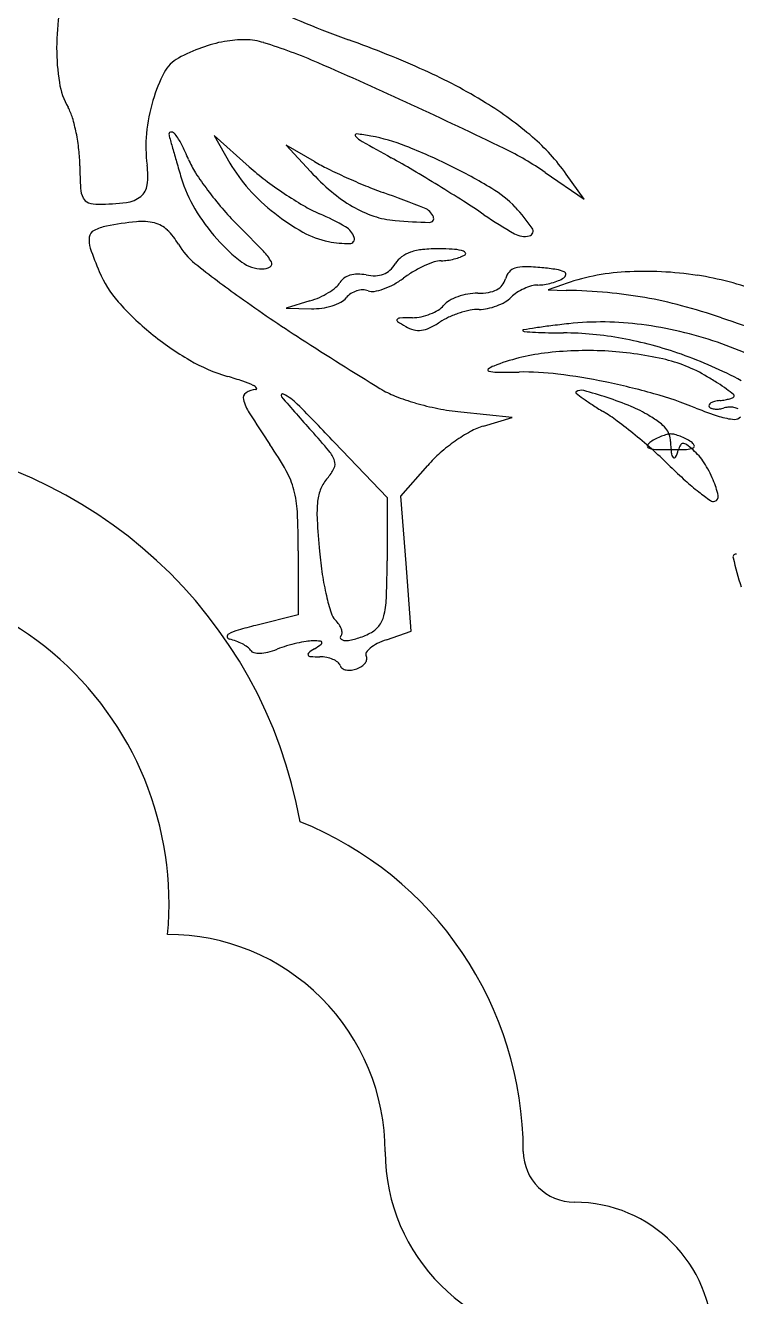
# Model space of a CAD drawing. Header units: millimetres. Extents: x 56222 to 3066687, y -650199 to -121287.
# Drawn here: x 141934.72 to 141939.87, y -185271.6 to -185262.41 of the extents above; entities that cross this region are included whole.
import ezdxf

# ---------------------------------------------------------------- set-up
doc = ezdxf.new("R2010")
doc.units = ezdxf.units.MM
doc.header["$MEASUREMENT"] = 0
doc.layers.add('$TD_AUDIT_GENERATED_(A0BDF17)', color=32, linetype='Continuous', lineweight=30)

msp = doc.modelspace()

# ---------------------------------------------------------------- linework, layer by layer
at = {"layer": '$TD_AUDIT_GENERATED_(A0BDF17)', "linetype": 'Continuous', "lineweight": 25, "ltscale": 2}
for p, q in [((141936.34, -185263.4351, 0.5173), (141936.0868, -185263.2094, 0.5173)), ((141936.0868, -185263.2094, 0.5173), (141936.201, -185263.4077, 0.5173)), ((141936.812, -185263.3965, 0.5173), (141936.6075, -185263.2774, 0.5173)), ((141936.6075, -185263.2774, 0.5173), (141936.7828, -185263.4678, 0.5173)), ((141938.4825, -185263.4757, 0.5173), (141938.7641, -185263.6695, 0.5173)), ((141938.7641, -185263.6695, 0.5173), (141938.6344, -185263.4873, 0.5173)), ((141938.6066, -185264.2879, 0.5173), (141938.5038, -185264.3252, 0.5173)), ((141938.5038, -185264.3252, 0.5173), (141938.6334, -185264.3282, 0.5173)), ((141936.7793, -185264.4046, 0.5173), (141936.6074, -185264.4559, 0.5173)), ((141936.6074, -185264.4559, 0.5173), (141936.7902, -185264.4609, 0.5173)), ((141938.2439, -185265.2482, 0.5173), (141937.8711, -185265.2079, 0.5173)), ((141938.035, -185265.31, 0.5173), (141938.2439, -185265.2482, 0.5173)), ((141936.9581, -185265.4281, 0.5173), (141937.338, -185265.8252, 0.5173)), ((141937.4381, -185265.8156, 0.5173), (141937.6321, -185265.5937, 0.5173)), ((141937.338, -185265.8252, 0.5173), (141937.338, -185266.2832, 0.5173)), ((141937.4756, -185266.304, 0.5173), (141937.4381, -185265.8156, 0.5173)), ((141936.6951, -185266.2112, 0.5173), (141936.6951, -185266.6752, 0.5173)), ((141937.5131, -185266.7924, 0.5173), (141937.4756, -185266.304, 0.5173)), ((141936.6951, -185266.6752, 0.5173), (141936.3883, -185266.7511, 0.5173)), ((141937.3335, -185266.855, 0.5173), (141937.5131, -185266.7924, 0.5173))]:
    msp.add_line(p, q, dxfattribs=at)
for centre, radius, start, end in [((141936.666, -185262.5742, 0.5173), 1.719, 171.12503, 179.98222), ((141939.4444, -185255.8706, 0.5173), 7.0606, 244.93133, 250.25316), ((141936.3367, -185263.5004, 0.5173), 0.9874, 100.22699, 110.1602), ((141936.3031, -185263.3143, 0.5173), 0.7983, 89.18317, 100.22697), ((141936.3078, -185262.9816, 0.5173), 0.4656, 72.6452, 89.18317), ((141935.2848, -185266.2551, 0.5173), 3.8952, 66.49591, 72.64525), ((141934.4604, -185269.7544, 0.5173), 7.6907, 65.82431, 70.25318), ((141936.5687, -185262.5742, 0.5173), 1.6216, 179.98216, 188.94437), ((141936.451, -185263.8117, 0.5173), 1.3191, 110.16023, 118.15479), ((141935.9462, -185262.8685, 0.5173), 0.2492, 118.15481, 152.31956), ((141923.2314, -185293.9708, 0.5173), 34.1185, 65.25015, 66.49598), ((141936.7012, -185263.2645, 0.5173), 1.1018, 152.31945, 163.65637), ((141936.046, -185266.2223, 0.5173), 3.819, 58.34704, 65.82424), ((141935.4841, -185262.7449, 0.5173), 0.5237, 188.9444, 209.75437), ((141936.8879, -185263.3193, 0.5173), 1.2964, 163.65631, 174.45841), ((141921.225, -185298.323, 0.5173), 38.9109, 64.15741, 65.25015), ((141936.6406, -185265.2579, 0.5173), 2.6861, 49.36491, 58.34704), ((141934.7183, -185263.1827, 0.5173), 0.3584, 16.62631, 29.75443), ((141933.872, -185263.4354, 0.5173), 1.2416, 11.42046, 16.62638), ((141933.7211, -185263.4659, 0.5173), 1.3956, 6.35013, 11.42044), ((141936.587, -185263.2901, 0.5173), 0.9941, 174.45838, 187.63928), ((141935.7752, -185263.1988, 0.5173), 0.0152, 85.82637, 179.9999), ((141935.812, -185263.1988, 0.5173), 0.052, 179.99989, 195.42396), ((141961.9096, -185255.9985, 0.5173), 27.1247, 195.42407, 195.61406), ((141935.7735, -185263.2224, 0.5173), 0.0389, 37.60479, 85.8263), ((141935.4394, -185263.4797, 0.5173), 0.4606, 26.78823, 37.60474), ((141934.3421, -185264.0337, 0.5173), 1.6899, 22.67631, 26.78833), ((141937.1164, -185263.2068, 0.5173), 0.00941, 84.08002, 223.05222), ((141937.2572, -185263.0752, 0.5173), 0.2022, 223.05236, 240.37875), ((141936.9848, -185264.4762, 0.5173), 1.2856, 79.40636, 84.08013), ((141948.7883, -185242.7944, 0.5173), 23.5319, 240.3789, 240.96515), ((141936.9673, -185264.5694, 0.5173), 1.3805, 68.46653, 79.40629), ((141937.4147, -185264.3558, 0.5173), 1.4974, 35.45319, 49.36491), ((141933.9807, -185263.437, 0.5173), 1.1344, 0.42729, 6.35013), ((141946.0454, -185260.4321, 0.5173), 10.6526, 195.61398, 196.1741), ((141935.9082, -185267.2535, 0.5173), 4.2659, 63.74839, 68.4666), ((141937.1999, -185265.3399, 0.5173), 2.2628, 55.47117, 64.1574), ((141938.471, -185263.4035, 0.5173), 3.356, 180.4273, 183.18011), ((141935.0462, -185263.4968, 0.5173), 0.5606, 352.95871, 7.63932), ((141953.9037, -185258.1529, 0.5173), 18.8347, 196.17407, 196.53962), ((141936.458, -185263.1496, 0.5173), 0.6033, 202.67638, 212.99639), ((141937.1463, -185262.8635, 0.5173), 1.0908, 209.93203, 222.2029), ((141937.5327, -185262.0975, 0.5173), 1.7921, 228.27617, 233.05441), ((141937.6165, -185262.0147, 0.5173), 1.599, 239.7913, 243.82039), ((141938.8371, -185259.5319, 0.5173), 4.3656, 243.82042, 245.72443), ((141934.1433, -185269.1767, 0.5173), 6.6427, 59.39869, 60.96513), ((141935.8831, -185267.3044, 0.5173), 4.3227, 59.21758, 63.7484), ((141936.7809, -185263.2378, 0.5173), 0.9729, 196.53961, 210.99493), ((141937.8606, -185262.2389, 0.5173), 2.2757, 212.99632, 216.84096), ((141938.2337, -185261.1655, 0.5173), 2.9584, 233.05445, 236.33705), ((141938.0359, -185262.3137, 0.5173), 1.7036, 222.64343, 229.74034), ((141938.9435, -185259.2959, 0.5173), 4.6244, 245.72444, 247.60874), ((141930.8649, -185274.7199, 0.5173), 13.0827, 58.45529, 59.3986), ((141935.3064, -185263.5793, 0.5173), 0.1866, 183.18016, 205.7586), ((141935.4767, -185263.55, 0.5173), 0.1267, 308.71941, 352.95868), ((141938.0787, -185262.0755, 0.5173), 2.5482, 216.84086, 220.61402), ((141937.5065, -185262.5368, 0.5173), 1.5771, 222.20282, 231.51147), ((141938.1625, -185261.2724, 0.5173), 2.8299, 236.33702, 239.65169), ((141937.6166, -185262.8089, 0.5173), 1.0547, 229.7404, 239.90396), ((141938.3078, -185260.839, 0.5173), 2.9555, 247.60876, 250.24402), ((141934.0899, -185272.5828, 0.5173), 9.5228, 68.31154, 70.24396), ((141930.9137, -185274.6403, 0.5173), 12.9894, 57.51056, 58.45525), ((141937.6931, -185264.266, 0.5173), 0.786, 43.21176, 59.2175), ((141935.1973, -185263.632, 0.5173), 0.0655, 205.75864, 251.99224), ((141935.2472, -185263.4785, 0.5173), 0.2269, 251.99224, 270.34759), ((141935.2377, -185261.9055, 0.5173), 1.7999, 270.34763, 276.82445), ((141935.4271, -185263.488, 0.5173), 0.2061, 276.82452, 308.71937), ((141937.727, -185262.3771, 0.5173), 2.0849, 220.61402, 224.99982), ((141937.3147, -185262.7203, 0.5173), 1.1521, 239.65162, 246.13783), ((141937.513, -185262.9876, 0.5173), 0.8481, 239.90397, 251.32273), ((141937.5662, -185263.8423, 0.5173), 0.1163, 23.36625, 68.31149), ((141934.5767, -185268.8882, 0.5173), 6.1699, 55.86204, 57.51052), ((141937.3289, -185264.6082, 0.5173), 1.2858, 34.54287, 43.21171), ((141937.202, -185262.9848, 0.5173), 1.4641, 210.9949, 221.63693), ((141937.4374, -185262.6237, 0.5173), 1.466, 231.51137, 241.07421), ((141936.0036, -185265.6845, 0.5173), 2.0891, 60.34021, 66.13776), ((141937.453, -185263.1651, 0.5173), 0.6608, 251.32273, 265.09151), ((141937.7316, -185259.9209, 0.5173), 3.9169, 265.09146, 268.74112), ((141937.6462, -185263.8077, 0.5173), 0.0292, 268.74103, 23.36621), ((141939.8998, -185261.0373, 0.5173), 3.3154, 235.86202, 240.35229), ((141935.2478, -185263.9531, 0.5173), 0.0654, 117.0114, 171.03355), ((141935.3705, -185264.1937, 0.5173), 0.3354, 100.90208, 117.01137), ((141935.7983, -185266.4148, 0.5173), 2.5974, 96.06266, 100.90206), ((141935.5639, -185264.208, 0.5173), 0.3781, 75.99256, 96.06269), ((141935.6055, -185264.0413, 0.5173), 0.2063, 46.30181, 75.99256), ((141935.4394, -185264.2151, 0.5173), 0.4467, 29.6353, 46.30185), ((141924.9444, -185275.1597, 0.5173), 15.9924, 44.02262, 44.99985), ((141937.0415, -185263.3402, 0.5173), 0.6474, 241.07419, 258.68995), ((141936.9693, -185263.9886, 0.5173), 0.1376, 18.12465, 60.34019), ((141938.3586, -185263.8993, 0.5173), 0.0356, 283.29437, 34.54293), ((141935.3485, -185263.9689, 0.5173), 0.1673, 171.03356, 199.24248), ((141936.2447, -185263.757, 0.5173), 0.4797, 209.63535, 231.7348), ((141937.0663, -185263.1055, 0.5173), 1.2825, 221.63687, 232.55514), ((141937.0655, -185263.2203, 0.5173), 0.7697, 258.6899, 270.1953), ((141937.068, -185263.9563, 0.5173), 0.0337, 270.19522, 18.12471), ((141938.3329, -185263.7902, 0.5173), 0.1478, 240.35232, 283.29437), ((141938.0377, -185263.0302, 0.5173), 3.0156, 199.24251, 202.67633), ((141936.1767, -185264.3042, 0.5173), 0.3717, 29.36343, 44.02258), ((141937.5528, -185264.2331, 0.5173), 0.1835, 126.6604, 148.01463), ((141937.5811, -185264.2711, 0.5173), 0.2309, 108.68856, 126.66038), ((141937.6332, -185264.4251, 0.5173), 0.3935, 95.50693, 108.68852), ((141937.7173, -185265.2972, 0.5173), 1.2696, 89.99984, 95.50697), ((141937.7173, -185265.4883, 0.5173), 1.4607, 86.36679, 89.99995), ((141937.7051, -185263.6349, 0.5173), 0.4811, 278.36755, 284.28764), ((141937.7841, -185264.435, 0.5173), 0.4053, 76.93368, 86.36679), ((141937.7134, -185263.6672, 0.5173), 0.4478, 284.2876, 290.32999), ((141937.8078, -185263.9221, 0.5173), 0.1759, 290.33006, 302.47112), ((141937.8613, -185264.1025, 0.5173), 0.0639, 48.67384, 76.93355), ((141937.8969, -185264.0621, 0.5173), 0.0101, 302.47092, 48.67373), ((141935.977, -185263.8913, 0.5173), 0.7822, 202.6764, 221.5793), ((141941.3233, -185257.3183, 0.5173), 8.6802, 231.73476, 234.41791), ((141936.4341, -185263.9309, 0.5173), 0.2428, 232.5551, 269.99984), ((141936.4341, -185264.0638, 0.5173), 0.11, 269.99988, 301.29684), ((141936.4774, -185264.135, 0.5173), 0.0266, 301.29679, 29.36334), ((141937.2559, -185264.0673, 0.5173), 0.1538, 290.97555, 311.75189), ((141937.2163, -185264.023, 0.5173), 0.2132, 311.75194, 328.0147), ((141937.95, -185264.9072, 0.5173), 0.8297, 120.48822, 126.47656), ((141937.9679, -185264.9376, 0.5173), 0.865, 114.68422, 120.48819), ((141937.915, -185264.8225, 0.5173), 0.7382, 108.68325, 114.68418), ((141937.7316, -185264.2801, 0.5173), 0.1657, 90.48982, 108.68325), ((141937.7273, -185263.7858, 0.5173), 0.3286, 270.48985, 278.36766), ((141938.2904, -185264.2555, 0.5173), 0.0922, 106.99384, 139.57912), ((141938.3302, -185264.3855, 0.5173), 0.2282, 88.69568, 106.99387), ((141938.2964, -185265.8677, 0.5173), 1.7107, 84.55233, 88.69574), ((141938.2715, -185266.1292, 0.5173), 1.9734, 81.47644, 84.55235), ((141938.5342, -185264.3763, 0.5173), 0.2009, 65.00307, 81.47651), ((141939.202, -185266.7385, 0.5173), 2.5475, 81.39799, 93.17862), ((141936.8903, -185264.2116, 0.5173), 0.1223, 309.20904, 330.76728), ((141937.078, -185264.3166, 0.5173), 0.0928, 124.2854, 150.76727), ((141937.1119, -185264.3664, 0.5173), 0.1531, 106.07626, 124.2854), ((141937.1267, -185264.4177, 0.5173), 0.2064, 90.57689, 106.07625), ((141937.1278, -185264.5223, 0.5173), 0.3111, 79.17769, 90.57679), ((141937.2453, -185263.9078, 0.5173), 0.3146, 259.17767, 271.56485), ((141937.2491, -185264.0497, 0.5173), 0.1727, 271.56494, 290.97558), ((141937.1384, -185263.8304, 0.5173), 0.5178, 289.57107, 298.53238), ((141937.0953, -185263.7511, 0.5173), 0.608, 298.53237, 306.47657), ((141938.079, -185264.2154, 0.5173), 0.1192, 320.70067, 345.34487), ((141938.3162, -185264.2775, 0.5173), 0.1261, 139.57922, 165.34489), ((141938.4272, -185263.9896, 0.5173), 0.3002, 270.48155, 279.42065), ((141938.3936, -185263.787, 0.5173), 0.5055, 279.42061, 285.47125), ((141938.3978, -185263.8022, 0.5173), 0.4897, 285.47126, 291.57915), ((141938.4935, -185264.0444, 0.5173), 0.2293, 291.57915, 302.35312), ((141939.1488, -185265.7801, 0.5173), 1.5876, 93.17857, 109.96708), ((141938.5993, -185264.2114, 0.5173), 0.0315, 302.35305, 353.90938), ((141938.6105, -185264.2126, 0.5173), 0.0204, 353.90945, 65.00308), ((141939.2535, -185266.3978, 0.5173), 2.203, 69.18173, 81.39798), ((141936.6115, -185263.8498, 0.5173), 0.5797, 294.12849, 301.47359), ((141936.6606, -185263.93, 0.5173), 0.4856, 301.4735, 309.20916), ((141937.1578, -185264.4771, 0.5173), 0.1493, 123.1389, 140.30964), ((141937.1711, -185264.4974, 0.5173), 0.1736, 107.80299, 123.139), ((141937.1666, -185264.4836, 0.5173), 0.1591, 91.78254, 107.80288), ((141937.1648, -185264.424, 0.5173), 0.0994, 69.00627, 91.78261), ((141937.2311, -185264.2512, 0.5173), 0.0856, 249.00619, 279.78204), ((141937.1775, -185263.9403, 0.5173), 0.4011, 279.78204, 289.57114), ((141937.9834, -185264.751, 0.5173), 0.3993, 109.58455, 119.38761), ((141938.0044, -185264.8102, 0.5173), 0.4621, 100.30998, 109.58454), ((141937.9935, -185264.7503, 0.5173), 0.4013, 89.99981, 100.30999), ((141937.9935, -185263.8525, 0.5173), 0.4966, 269.99987, 279.09184), ((141938.041, -185264.1491, 0.5173), 0.1962, 279.09184, 297.27935), ((141938.0725, -185264.2101, 0.5173), 0.1275, 297.27929, 320.7006), ((141938.4189, -185264.5616, 0.5173), 0.2593, 123.19703, 134.99982), ((141938.4911, -185264.672, 0.5173), 0.3911, 114.52352, 123.19694), ((141938.483, -185264.6543, 0.5173), 0.3717, 105.68498, 114.52339), ((141938.4312, -185264.4697, 0.5173), 0.18, 90.48155, 105.68499), ((141938.528, -185268.9787, 0.5173), 4.6517, 84.99519, 88.70191), ((141938.6635, -185267.4314, 0.5173), 3.0984, 79.96911, 84.9952), ((141936.9279, -185263.0475, 0.5173), 2.0535, 221.57935, 230.77542), ((141942.7792, -185255.2834, 0.5173), 11.1823, 234.41788, 237.15786), ((141936.6177, -185263.8638, 0.5173), 0.5643, 286.63419, 294.12856), ((141936.8025, -185264.0165, 0.5173), 0.4446, 268.42557, 278.1314), ((141936.7984, -185263.9884, 0.5173), 0.4729, 278.13143, 287.39775), ((141936.8213, -185264.0614, 0.5173), 0.3965, 287.39774, 297.29779), ((141936.9445, -185264.3001, 0.5173), 0.1279, 297.2978, 320.30966), ((141937.626, -185264.3362, 0.5173), 0.1574, 301.46332, 320.30977), ((141937.8584, -185264.5291, 0.5173), 0.1446, 119.38769, 140.30971), ((141938.0039, -185264.7914, 0.5173), 0.3255, 89.99988, 101.57935), ((141938.0039, -185264.1685, 0.5173), 0.2974, 269.99986, 281.9446), ((141937.9727, -185264.0209, 0.5173), 0.4483, 281.94448, 290.72798), ((141937.9805, -185264.0416, 0.5173), 0.4262, 290.72796, 299.67828), ((141938.0887, -185264.2314, 0.5173), 0.2077, 299.67828, 314.99991), ((141938.662, -185267.4395, 0.5173), 3.1068, 74.95061, 79.96915), ((141938.2477, -185268.9806, 0.5173), 4.7026, 71.27212, 74.95065), ((141937.4192, -185264.5442, 0.5173), 0.0102, 142.65908, 236.79293), ((141937.4305, -185264.5529, 0.5173), 0.0245, 92.14461, 142.65909), ((141938.1355, -185263.4499, 0.5173), 1.3182, 236.79293, 239.81041), ((141937.5616, -185268.0531, 0.5173), 3.5271, 90.66294, 92.14459), ((141937.517, -185264.2014, 0.5173), 0.3248, 270.66297, 282.06641), ((141937.4983, -185264.1137, 0.5173), 0.4145, 282.06637, 291.564), ((141937.3861, -185264.0502, 0.5173), 0.6075, 295.34168, 303.23369), ((141937.5137, -185264.1527, 0.5173), 0.3726, 291.56401, 301.46337), ((141937.9763, -185264.9509, 0.5173), 0.4694, 114.2486, 123.23371), ((141938.0936, -185265.2115, 0.5173), 0.7552, 107.95591, 114.24861), ((141938.0837, -185265.1808, 0.5173), 0.7229, 101.57934, 107.95586), ((141938.8902, -185266.7748, 0.5173), 2.218, 82.4945, 96.1564), ((141942.5692, -185256.2338, 0.5173), 8.7569, 251.27215, 253.33841), ((141936.9981, -185262.9616, 0.5173), 2.1645, 230.77542, 239.83695), ((141937.5888, -185264.3897, 0.5173), 0.2309, 239.81042, 255.35814), ((141937.5676, -185264.4709, 0.5173), 0.1469, 255.35807, 277.17252), ((141937.5611, -185264.4198, 0.5173), 0.1985, 277.17259, 295.34166), ((141938.3237, -185264.6182, 0.5173), 0.00416, 99.26338, 214.26976), ((141938.3312, -185264.6131, 0.5173), 0.0132, 214.26965, 266.37578), ((141939.9274, -185274.4506, 0.5173), 9.9665, 98.73478, 99.26327), ((141938.822, -185256.865, 0.5173), 7.7769, 266.37575, 266.96865), ((141938.5803, -185261.429, 0.5173), 3.2064, 266.96863, 268.65058), ((141938.9957, -185268.3863, 0.5173), 3.831, 97.10193, 98.73483), ((141938.6442, -185258.7168, 0.5173), 5.9194, 268.65056, 269.7135), ((141939.5055, -185272.4784, 0.5173), 7.9547, 96.15649, 97.10187), ((141938.6026, -185267.033, 0.5173), 2.3969, 79.51947, 89.71346), ((141938.806, -185267.4143, 0.5173), 2.863, 71.21212, 82.49439), ((141951.9831, -185241.0247, 0.5173), 28.1535, 237.1579, 238.53275), ((141938.5258, -185267.4481, 0.5173), 2.8191, 70.4932, 79.51949), ((141938.8808, -185267.1943, 0.5173), 2.6307, 59.50658, 71.212), ((141936.5342, -185263.7598, 0.5173), 1.2412, 239.8369, 253.5785), ((141938.6575, -185266.2652, 0.5173), 1.4939, 96.91859, 111.52753), ((141938.7854, -185267.3196, 0.5173), 2.556, 87.1473, 96.91855), ((141938.7903, -185267.2216, 0.5173), 2.458, 77.24352, 87.14723), ((141939.0878, -185265.9073, 0.5173), 1.1104, 59.30446, 77.24348), ((141938.3859, -185267.843, 0.5173), 3.238, 62.09974, 70.49326), ((141938.0756, -185264.9046, 0.5173), 0.00843, 128.53321, 256.7366), ((141938.165, -185265.0168, 0.5173), 0.1519, 111.52747, 128.5332), ((141938.1334, -185264.6593, 0.5173), 0.2604, 256.7365, 269.85571), ((141938.1555, -185255.8956, 0.5173), 9.0241, 269.85576, 270.87057), ((141938.3232, -185266.9318, 0.5173), 2.0133, 82.83667, 90.8706), ((141935.3221, -185267.8725, 0.5173), 3.0463, 71.37861, 73.57847), ((141936.0592, -185265.685, 0.5173), 0.738, 65.07106, 71.37865), ((141936.3438, -185265.0728, 0.5173), 0.0629, 37.67777, 65.071), ((141938.0025, -185269.4834, 0.5173), 4.585, 78.49402, 82.83675), ((141937.9553, -185269.7156, 0.5173), 4.822, 74.21339, 78.49404), ((141938.3089, -185267.2195, 0.5173), 2.6364, 57.35971, 59.30451), ((141938.9584, -185266.2054, 0.5173), 1.4321, 54.28885, 57.35972), ((141936.342, -185265.106, 0.5173), 0.0448, 123.14392, 194.42268), ((141936.3948, -185265.1869, 0.5173), 0.1413, 92.63912, 123.14394), ((141936.388, -185265.0387, 0.5173), 0.00704, 272.63901, 37.67772), ((141936.5831, -185265.0894, 0.5173), 0.012, 63.25143, 220.56604), ((141945.9123, -185257.103, 0.5173), 12.2928, 220.56603, 222.0958), ((141936.4152, -185265.4226, 0.5173), 0.3851, 44.76615, 63.25151), ((141937.657, -185264.4329, 0.5173), 0.7095, 238.53279, 248.53349), ((141938.011, -185263.5325, 0.5173), 1.6769, 248.53354, 253.79214), ((141938.7103, -185265.0669, 0.5173), 0.00614, 124.26981, 231.68309), ((141939.7913, -185263.6989, 0.5173), 1.7497, 231.68304, 233.71973), ((141938.7437, -185265.1159, 0.5173), 0.0654, 74.67242, 124.26974), ((141939.5697, -185264.0008, 0.5173), 1.3752, 233.71978, 237.00558), ((141937.7826, -185268.6224, 0.5173), 3.7012, 71.92947, 74.67243), ((141938.193, -185267.3645, 0.5173), 2.378, 67.49056, 71.92951), ((141938.4165, -185268.0843, 0.5173), 3.1267, 68.29123, 74.21337), ((141939.7308, -185264.835, 0.5173), 0.2899, 280.69953, 287.45572), ((141938.5356, -185266.7936, 0.5173), 2.1565, 52.60813, 54.28893), ((141939.749, -185264.893, 0.5173), 0.2292, 287.45563, 294.14428), ((141939.8376, -185265.0906, 0.5173), 0.0126, 294.14408, 349.2696), ((141939.8373, -185265.0905, 0.5173), 0.0129, 349.26967, 52.6081), ((141936.6262, -185265.033, 0.5173), 0.3382, 194.42263, 212.43317), ((141921.5041, -185280.2125, 0.5173), 21.387, 43.73141, 44.76616), ((141938.0828, -185263.2858, 0.5173), 1.9339, 253.79215, 258.76694), ((141938.0749, -185263.3252, 0.5173), 1.8936, 258.76695, 263.82077), ((141940.4202, -185262.691, 0.5173), 2.9369, 237.00569, 238.86867), ((141938.2702, -185266.2507, 0.5173), 1.2217, 53.13981, 58.86865), ((141938.746, -185266.03, 0.5173), 0.9335, 58.56721, 67.49053), ((141940.5501, -185262.725, 0.5173), 2.6417, 248.29124, 252.14894), ((141939.6815, -185265.162, 0.5173), 0.0145, 154.90709, 214.26979), ((141939.6954, -185265.1685, 0.5173), 0.0299, 120.19955, 154.90694), ((141939.6934, -185265.1539, 0.5173), 0.0289, 214.26967, 251.94686), ((141939.7285, -185265.2254, 0.5173), 0.0957, 102.94577, 120.19947), ((141939.7196, -185265.0733, 0.5173), 0.1136, 251.94696, 265.56501), ((141939.7815, -185265.4559, 0.5173), 0.3322, 96.11466, 102.94573), ((141939.7233, -185265.0263, 0.5173), 0.1608, 265.56503, 277.2229), ((141939.7167, -185264.9743, 0.5173), 0.2132, 277.22293, 286.66085), ((141939.6943, -185264.6418, 0.5173), 0.4865, 276.11467, 280.69955), ((141939.8209, -185265.3225, 0.5173), 0.1502, 93.04878, 106.6609), ((141939.8204, -185265.3131, 0.5173), 0.1408, 78.75851, 93.04878), ((141939.8258, -185265.2856, 0.5173), 0.1128, 62.8222, 78.75861), ((141945.0226, -185259.6976, 0.5173), 10.2864, 212.43321, 213.95772), ((141936.6243, -185268.446, 0.5173), 3.9655, 50.75682, 53.13978), ((141938.5877, -185266.289, 0.5173), 1.237, 54.23611, 58.56716), ((141939.1702, -185265.4803, 0.5173), 0.2405, 39.65885, 54.23606), ((141939.8848, -185264.791, 0.5173), 0.4712, 252.14896, 265.96889), ((141939.8552, -185265.2101, 0.5173), 0.051, 265.9689, 320.50518), ((141932.7817, -185268.9656, 0.5173), 5.4027, 40.03094, 42.09582), ((141938.5252, -185266.4054, 0.5173), 1.2069, 118.96905, 125.14633), ((141938.1684, -185265.7609, 0.5173), 0.4702, 106.48103, 118.96899), ((141936.4014, -185268.7188, 0.5173), 4.3177, 48.40612, 50.75676), ((141939.4929, -185265.8183, 0.5173), 0.4663, 111.19367, 116.73974), ((141939.4715, -185265.7629, 0.5173), 0.4069, 105.47279, 111.19362), ((141939.252, -185265.4125, 0.5173), 0.1342, 18.72115, 39.65886), ((141939.3914, -185265.4736, 0.5173), 0.1068, 89.99985, 105.47275), ((141939.2036, -185265.4289, 0.5173), 0.1853, 2.28448, 18.72121), ((141939.3914, -185265.4736, 0.5173), 0.1068, 74.52702, 89.99991), ((141939.3113, -185265.7629, 0.5173), 0.4069, 68.80614, 74.52697), ((141939.2898, -185265.8183, 0.5173), 0.4663, 63.26003, 68.80609), ((141933.3902, -185268.7629, 0.5173), 3.3704, 10.12514, 84.73123), ((141934.0911, -185267.0593, 0.5173), 2.8928, 29.51197, 33.9578), ((141938.5861, -185266.4919, 0.5173), 1.3126, 125.14643, 131.16798), ((141939.2344, -185265.455, 0.5173), 0.0134, 153.18213, 248.80607), ((141939.2808, -185265.4785, 0.5173), 0.0654, 122.87239, 153.18221), ((141939.2858, -185265.3223, 0.5173), 0.1557, 248.80617, 267.67538), ((141939.4666, -185265.766, 0.5173), 0.4078, 116.73963, 122.87248), ((141939.3914, -185262.7212, 0.5173), 2.759, 267.67537, 269.99989), ((141940.69, -185265.3696, 0.5173), 1.3023, 182.28447, 185.95177), ((141939.3914, -185262.7212, 0.5173), 2.759, 269.99987, 272.3244), ((141939.6136, -185265.5324, 0.5173), 0.1753, 150.91766, 163.9599), ((141939.4797, -185265.4579, 0.5173), 0.022, 91.00606, 150.91769), ((141939.48, -185265.4789, 0.5173), 0.0431, 53.37191, 91.00605), ((141939.3162, -185265.766, 0.5173), 0.4078, 57.12728, 63.26013), ((141939.497, -185265.3223, 0.5173), 0.1557, 272.32439, 291.1936), ((141939.0981, -185265.9926, 0.5173), 0.6832, 48.35904, 53.37185), ((141939.502, -185265.4785, 0.5173), 0.0654, 26.81756, 57.12737), ((141939.5484, -185265.455, 0.5173), 0.0134, 291.19369, 26.81763), ((141936.7537, -185265.629, 0.5173), 0.2153, 18.67852, 40.03094), ((141936.888, -185265.5836, 0.5173), 0.0736, 333.40337, 18.67858), ((141938.3485, -185266.2202, 0.5173), 0.9517, 131.16795, 138.83103), ((141937.1906, -185267.8297, 0.5173), 3.1289, 45.41361, 48.40611), ((141939.4501, -185265.4989, 0.5173), 0.0556, 185.9517, 222.08484), ((141939.4165, -185265.5292, 0.5173), 0.0104, 222.08495, 333.81832), ((141939.1546, -185265.4004, 0.5173), 0.3022, 333.81824, 343.95984), ((141939.2478, -185265.8243, 0.5173), 0.458, 33.0127, 48.35897), ((141936.102, -185265.921, 0.5173), 0.5821, 14.9184, 29.51204), ((141936.6761, -185265.4775, 0.5173), 0.3105, 317.85512, 333.4033), ((141941.6575, -185263.2978, 0.5173), 3.2344, 225.41363, 228.02735), ((141938.9627, -185266.0095, 0.5173), 0.7979, 22.88588, 33.01262), ((141937.099, -185265.8602, 0.5173), 0.2597, 137.85515, 157.54519), ((141940.7598, -185264.2958, 0.5173), 1.8921, 228.02738, 231.93251), ((141939.1074, -185265.9484, 0.5173), 0.6409, 12.31039, 22.88586), ((141935.9461, -185265.9625, 0.5173), 0.7434, 2.5607, 14.91841), ((141937.169, -185265.8891, 0.5173), 0.3355, 157.54511, 173.796), ((141940.9275, -185264.0817, 0.5173), 2.1639, 231.93253, 234.70757), ((141939.6986, -185265.8178, 0.5173), 0.0369, 234.70744, 286.09539), ((141939.699, -185265.8193, 0.5173), 0.0354, 286.09534, 12.31043), ((141930.3863, -185266.2112, 0.5173), 6.3088, 359.99993, 2.56072), ((141937.6526, -185265.9417, 0.5173), 0.8219, 173.79594, 183.18376), ((141942.9839, -185265.6451, 0.5173), 6.1615, 183.18382, 185.30966), ((141939.6627, -185265.9538, 0.5173), 2.826, 185.30975, 188.72822), ((141928.997, -185266.2832, 0.5173), 8.341, 358.24484, 359.99989), ((141939.8618, -185266.2562, 0.5173), 0.0209, 75.83923, 193.99598), ((141944.4609, -185265.1099, 0.5173), 4.7607, 193.99591, 196.64057), ((141933.3902, -185268.7629, 0.5173), 2.3704, 354.59921, 105.19058), ((141938.9281, -185266.0665, 0.5173), 2.0828, 188.72828, 193.02541), ((141938.7348, -185266.1113, 0.5173), 1.8843, 193.0255, 196.95331), ((141936.6123, -185266.5165, 0.5173), 0.7221, 347.70049, 358.24486), ((141937.0544, -185266.6235, 0.5173), 0.1277, 196.95327, 224.99988), ((141937.1002, -185266.6229, 0.5173), 0.2227, 325.58214, 347.70043), ((141937.1457, -185269.8145, 0.5173), 3.1557, 103.88835, 106.28506), ((141936.8036, -185266.8744, 0.5173), 0.2271, 34.55494, 44.99982), ((141936.8752, -185266.825, 0.5173), 0.1402, 19.56024, 34.55489), ((141937.1461, -185266.6543, 0.5173), 0.1672, 298.1548, 325.58215), ((141936.2003, -185266.8306, 0.5173), 0.0192, 117.82589, 191.15862), ((141936.2028, -185266.8301, 0.5173), 0.0217, 191.15856, 258.21428), ((141936.3654, -185267.1434, 0.5173), 0.373, 106.28499, 117.82606), ((141936.1256, -185267.1999, 0.5173), 0.3561, 70.31034, 78.21425), ((141937.0154, -185266.8374, 0.5173), 0.0161, 134.99998, 236.72881), ((141936.9845, -185266.8065, 0.5173), 0.0276, 314.99987, 0.00397), ((141937.0398, -185266.8002, 0.5173), 0.0606, 236.72865, 276.28218), ((141936.9275, -185266.8065, 0.5173), 0.0847, 0.00405, 19.56031), ((141937.0011, -185266.4479, 0.5173), 0.415, 276.28219, 288.7265), ((141936.9413, -185266.2718, 0.5173), 0.6011, 288.72654, 298.15485), ((141937.5252, -185267.4048, 0.5173), 0.5822, 109.21854, 116.31498), ((141936.1221, -185267.2096, 0.5173), 0.3664, 62.57382, 70.31039), ((141936.1499, -185267.1561, 0.5173), 0.3061, 54.39145, 62.57393), ((141936.2813, -185266.9726, 0.5173), 0.0804, 32.27443, 54.39136), ((141936.384, -185266.9078, 0.5173), 0.041, 212.27451, 255.95061), ((141936.4123, -185266.7945, 0.5173), 0.1578, 255.95065, 271.99836), ((141936.4081, -185266.6732, 0.5173), 0.2791, 271.99843, 283.99757), ((141936.3318, -185266.3674, 0.5173), 0.5943, 283.99771, 290.81664), ((141936.8951, -185267.8488, 0.5173), 0.9906, 106.64097, 110.81668), ((141936.9577, -185268.0583, 0.5173), 1.2092, 103.04528, 106.6411), ((141936.9286, -185267.9328, 0.5173), 1.0804, 99.38512, 103.04532), ((141936.7986, -185267.1463, 0.5173), 0.2832, 89.47921, 99.3852), ((141936.7752, -185266.9602, 0.5173), 0.0111, 127.61453, 214.09932), ((141937.1621, -185267.4623, 0.5173), 0.645, 122.87239, 127.61443), ((141936.7908, -185268.0092, 0.5173), 1.1461, 86.70253, 89.47918), ((141936.0143, -185265.6862, 0.5173), 1.4698, 302.87241, 305.19304), ((141936.8561, -185266.8758, 0.5173), 0.0109, 10.63467, 86.70236), ((141936.8536, -185266.8763, 0.5173), 0.0135, 305.19296, 10.63474), ((141937.207, -185266.9592, 0.5173), 0.0233, 146.10117, 211.7174), ((141937.3029, -185267.0237, 0.5173), 0.1388, 128.50848, 146.10123), ((141937.3922, -185267.136, 0.5173), 0.2824, 116.31509, 128.50849), ((141936.7844, -185266.954, 0.5173), 0.0222, 214.09919, 266.99544), ((141936.8615, -185265.4842, 0.5173), 1.4941, 266.99551, 269.59502), ((141936.849, -185267.2545, 0.5173), 0.2764, 79.17015, 89.59491), ((141936.859, -185267.2024, 0.5173), 0.2233, 66.9371, 79.17004), ((141936.8825, -185267.1472, 0.5173), 0.1633, 52.81258, 66.9371), ((141936.9513, -185267.0565, 0.5173), 0.0494, 18.43486, 52.8125), ((141937.0361, -185267.0282, 0.5173), 0.04, 198.43485, 236.11584), ((141937.0991, -185266.961, 0.5173), 0.1015, 303.94094, 323.86437), ((141937.1324, -185266.9853, 0.5173), 0.0602, 323.86452, 350.76534), ((141937.158, -185266.9895, 0.5173), 0.0343, 350.76522, 31.71719), ((141937.0567, -185266.9976, 0.5173), 0.0769, 236.11592, 259.22942), ((141937.0641, -185266.9586, 0.5173), 0.1166, 259.22934, 277.5799), ((141937.0562, -185266.8986, 0.5173), 0.1771, 277.58003, 290.99345), ((141937.0549, -185266.8954, 0.5173), 0.1806, 290.99353, 303.94096), ((141935.7519, -185270.5577, 0.5173), 2.5718, 0.06715, 68.17278), ((141935.7519, -185270.5577, 0.5173), 1.5718, 359.99988, 90.06646), ((141938.694, -185270.5519, 0.5173), 1.3703, 180.24318, 269.99988), ((141938.694, -185270.5519, 0.5173), 0.3703, 180.43305, 269.99988), ((141938.694, -185271.9222, 0.5173), 1, 359.99989, 89.99988)]:
    msp.add_arc(centre, radius, start, end, dxfattribs=at)

doc.saveas('drawing.dxf')
